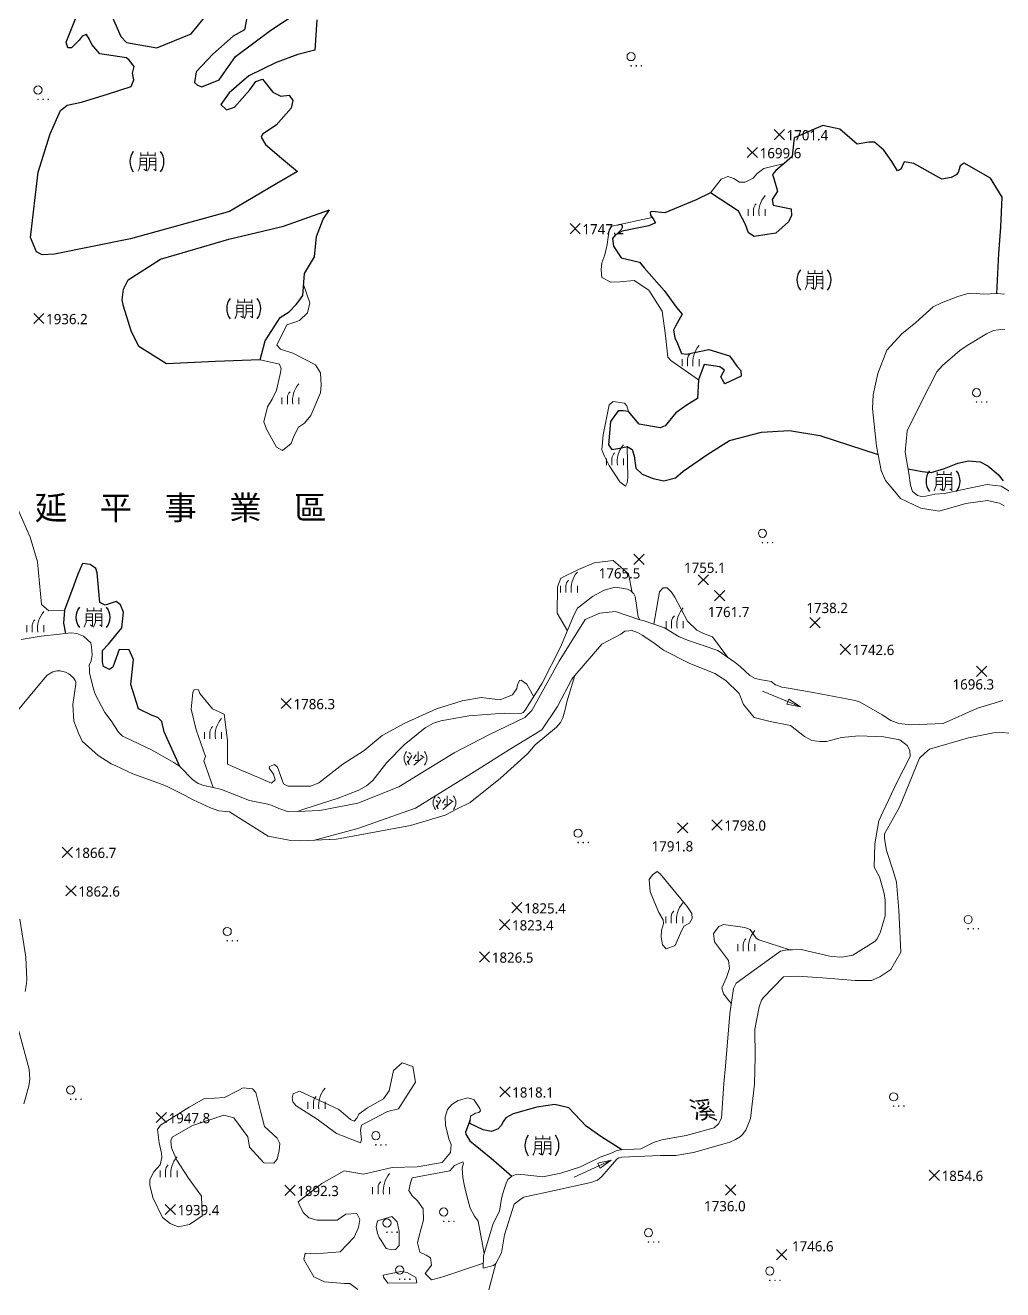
# Model space of a CAD drawing. Header units: metres. Extents: x 232867 to 235443, y 2535802 to 2538582.
# Drawn here: x 234269 to 234987, y 2535802 to 2536730 of the extents above; entities that cross this region are included whole.
import ezdxf
from ezdxf.enums import TextEntityAlignment as Align

# ---------------------------------------------------------------- set-up
doc = ezdxf.new("R2010")
doc.units = ezdxf.units.M
for name, color, linetype, lineweight in [('9270100', 7, 'L001', 20), ('9510101', 5, 'Continuous', 20), ('9510109', 4, 'Continuous', 20), ('9510503', 5, 'Continuous', 20), ('9710500', 3, 'Continuous', 20), ('9720000', 3, 'Continuous', 20)]:
    doc.layers.add(name, color=color, linetype=linetype, lineweight=lineweight)
doc.layers.add('9510402', color=34, linetype='Continuous', lineweight=20, true_color=0xa55200)
doc.layers.add('9790201', color=34, linetype='145', lineweight=20, true_color=0xa55200)
doc.layers.add('9810200', color=7, linetype='Continuous')
doc.layers.add('9820205', color=34, linetype='Continuous', true_color=0xa55200)
doc.styles.add('LMP', font='')
doc.styles.get('LMP').set_extended_font_data('Microsoft JhengHei')
doc.linetypes.add('145', pattern='A,0,-7.5,[10,base.shx,S=1,R=0,X=0,Y=0]', length=7.5)
doc.linetypes.add('L001', pattern='A,15,-10,[44,base.shx,S=3.335,R=0,X=0,Y=0],-10,15', length=50)

# ---------------------------------------------------------------- blocks, each defined once
blk = doc.blocks.new('98225')
at = {"lineweight": 0}
for points in [[(-6.557994, -7.127561), (-5.892824, -5.979033), (-5.403554, -4.744772), (-5.10201, -3.451385), (-4.997061, -2.128435), (-4.997061, -1.815065), (-4.997061, 2.87217)], [(-4.997061, 2.558801), (-0.311303, 2.558801), (-0.311303, -2.128435), (-0.311303, -6.81567), (-2.185606, -5.565149)], [(-4.997061, 0.059238), (-0.311303, 0.059238)], [(-4.3718, 4.121213), (-4.3718, 6.620776)], [(5.936866, 4.746473), (4.999714, 4.746473), (0.313957, 4.746473), (-4.3718, 4.746473)], [(-0.311303, 2.87217), (-0.311303, 2.558801)], [(0.313957, -7.127561), (0.979128, -5.979033), (1.468397, -4.744772), (1.769941, -3.451385), (1.876369, -2.128435), (1.876369, 2.558801), (1.876369, 2.87217)], [(0.625848, 7.246036), (0.625848, 4.746473)], [(1.876369, 2.558801), (6.560648, 2.558801)], [(1.876369, 0.059238), (6.560648, 0.059238)], [(6.560648, 2.87217), (6.560648, -1.815065), (6.560648, -6.503779), (6.560648, -6.81567), (4.999714, -5.565149)], [(5.936866, 4.121213), (5.936866, 6.620776)], [(-0.311303, -2.440326), (-4.997061, -2.440326)], [(6.560648, -2.440326), (1.876369, -2.440326)]]:
    blk.add_lwpolyline(points, dxfattribs=at)
for start, end in [(143.130102, 216.869898), (323.130102, 36.869898)]:
    blk.add_arc((0, 0), 12.5, start, end)
blk = doc.blocks.new('97132')
at = {"linetype": 'Continuous'}
for points in [[(-3.2, 6.8, 1), (2.8, 6.8, 1)], [(-0.4, 0, 1), (0, 0, 1)], [(3.35, 0, 1), (3.75, 0, 1)], [(7.1, 0, 1), (7.5, 0, 1)]]:
    blk.add_lwpolyline(points, format="xyb", close=True, dxfattribs=at)
blk = doc.blocks.new('97200')
at = {"linetype": 'Continuous'}
for points in [[(6.25, 15, 0.214635), (1.75, 0)], [(-0.25, 9, 0.201941), (-2.25, 5)]]:
    blk.add_lwpolyline(points, format="xyb", dxfattribs=at)
for points in [[(-6.25, 5), (-6.25, 0)], [(-2.25, 0), (-2.25, 5)], [(6.25, 5), (6.25, 0)]]:
    blk.add_lwpolyline(points, dxfattribs=at)
blk = doc.blocks.new('95153')
at = {"color": 5, "linetype": 'Continuous'}
blk.add_lwpolyline([(15, 0), (5, 2), (5, 0), (5, -2), (15, 0), (-15, 0)], dxfattribs=at)
blk = doc.blocks.new('98120')
at = {"linetype": 'Continuous'}
for points in [[(-3.75, -3.75), (3.75, 3.75)], [(-3.75, 3.75), (3.75, -3.75)]]:
    blk.add_lwpolyline(points, dxfattribs=at)
blk = doc.blocks.new('95142')
at = {"linetype": 'Continuous'}
for points in [[(-5.812413, 4.447669, 0.333333), (-5.812413, -5.552331)], [(7.52092, -5.552331, 0.333333), (7.52092, 4.447669)]]:
    blk.add_lwpolyline(points, format="xyb", dxfattribs=at)
for points in [[(-5.18869, 1.102874), (-4.093992, -0.175247)], [(-4.458891, -3.096666), (-1.904596, 1.468051)], [(-3.971392, 3.685828), (-2.694245, 2.407707)], [(1.369614, 2.118289), (-0.637332, -0.985719)], [(2.687195, 4.447669), (2.687195, -2.263839)], [(4.491864, 1.745342), (7.294256, 0.100655)], [(-5.18869, -2.731489), (-3.911542, -5.105142)], [(-3.911542, -5.105142), (-4.458891, -3.096666)], [(6.015838, -0.126753), (-0.298024, -5.552331)], [(2.687195, -2.263839), (0.680249, -2.081251)]]:
    blk.add_lwpolyline(points, dxfattribs=at)

msp = doc.modelspace()

# ---------------------------------------------------------------- linework, layer by layer
at = {"layer": '9510101', "lineweight": 0, "flags": 128}
for points in [[(234891.730373, 2536458.553049), (234895.055771, 2536474.222637), (234901.721091, 2536491.431804), (234912.766136, 2536503.302707), (234922.979852, 2536511.849755), (234935.56208, 2536523.250548), (234941.87288, 2536526.073548), (234953.73328, 2536530.757948), (234960.46088, 2536532.759548), (234964.71078, 2536533.251048)], [(234964.71078, 2536533.251048), (234972.47578, 2536532.550048), (234982.44598, 2536533.134248), (234988.10728, 2536532.573948)], [(234988.24488, 2536506.663548), (234983.58748, 2536506.457948), (234979.89228, 2536505.869148), (234974.87748, 2536503.364748), (234960.55568, 2536494.873548), (234955.19948, 2536491.130548), (234942.50048, 2536480.264548), (234938.28208, 2536475.582548), (234927.30988, 2536454.045748), (234916.520554, 2536432.302966), (234915.175845, 2536416.528254), (234917.731649, 2536401.217446), (234919.046403, 2536392.346864), (234920.50208, 2536387.716648), (234922.71086, 2536385.902449), (234924.260406, 2536384.729089), (234927.030814, 2536384.072012), (234930.176868, 2536384.306679), (234936.985491, 2536385.761642), (234944.06428, 2536386.145348), (234964.451938, 2536390.492464), (234975.363135, 2536392.838846), (234981.31144, 2536391.935716), (234985.603279, 2536391.484156), (234993.132787, 2536386.818014)], [(234897.468633, 2536403.184409), (234894.01288, 2536421.052326), (234891.158627, 2536448.630681), (234891.730373, 2536458.553049)], [(234987.72454, 2536377.217774), (234984.42161, 2536379.131809), (234980.788138, 2536379.856003), (234975.607023, 2536381.131917), (234959.538052, 2536378.955359), (234939.996948, 2536373.234252), (234926.554333, 2536375.488485), (234911.622317, 2536382.387824), (234907.28545, 2536387.945589), (234900.740873, 2536395.676508), (234897.46866, 2536403.184271)], [(234265.97168, 2536278.907948), (234280.71888, 2536281.511748), (234294.22668, 2536282.957948), (234302.61408, 2536283.939148), (234306.83528, 2536283.309148), (234311.82808, 2536281.309948), (234314.57208, 2536278.733948), (234317.11648, 2536276.432748), (234317.59368, 2536273.574348), (234318.02588, 2536267.775148), (234317.25788, 2536263.419748), (234315.96448, 2536260.203748), (234316.05508, 2536257.238348), (234316.10408, 2536254.499948), (234318.81148, 2536243.575148), (234320.34588, 2536238.822748), (234327.38128, 2536225.342948), (234332.12928, 2536219.161548), (234337.43328, 2536210.844548), (234340.33008, 2536207.881348), (234342.48908, 2536207.011548), (234361.58528, 2536198.031948), (234378.09688, 2536188.707348), (234382.55508, 2536185.765748), (234391.89108, 2536176.256348), (234395.93908, 2536173.117148), (234400.19508, 2536171.785348), (234407.02968, 2536170.369148), (234413.15948, 2536168.737148), (234433.60528, 2536160.710148), (234447.07348, 2536158.061348), (234450.20568, 2536157.199348), (234455.19528, 2536154.996348), (234462.19148, 2536152.310548), (234468.57948, 2536152.778948), (234485.41118, 2536153.299748), (234513.08278, 2536158.695748), (234543.22928, 2536170.836848), (234583.94958, 2536195.793348), (234609.37138, 2536209.058548), (234635.91858, 2536221.649248), (234640.86778, 2536226.820548), (234660.98368, 2536263.095748), (234680.00858, 2536293.653148), (234690.88018, 2536298.406448), (234702.43128, 2536299.538348), (234720.18488, 2536293.446548), (234722.82288, 2536292.863348), (234738.31088, 2536287.627148), (234749.13668, 2536280.855348), (234756.11268, 2536278.328148), (234777.51808, 2536270.897548), (234790.19228, 2536262.174148), (234793.92568, 2536259.198548), (234800.92908, 2536252.507748), (234804.92188, 2536250.229548), (234809.59108, 2536249.275948), (234813.97048, 2536248.598148), (234816.74488, 2536248.012948), (234820.01388, 2536245.745748), (234824.64668, 2536243.887948), (234829.50208, 2536243.248348), (234847.60108, 2536240.076548), (234878.30548, 2536234.111148), (234882.07448, 2536233.013848), (234898.15168, 2536223.590148), (234904.52708, 2536219.445048), (234910.45718, 2536217.317848), (234919.55518, 2536216.365548), (234942.92898, 2536217.381048), (234968.11628, 2536228.656348), (234977.91208, 2536231.605748), (234986.84378, 2536234.261048)], [(234991.29348, 2536210.230348), (234986.60108, 2536210.716548), (234980.00788, 2536210.494148), (234961.70508, 2536206.855948), (234933.09948, 2536198.443748), (234929.50648, 2536195.503348), (234925.67208, 2536191.829148), (234910.88648, 2536155.881348), (234899.94348, 2536136.233348), (234899.89508, 2536133.054548), (234900.39788, 2536129.775148), (234901.41748, 2536124.091748), (234906.39828, 2536109.224348), (234908.80408, 2536100.755148), (234910.56488, 2536080.176748), (234911.95028, 2536049.292148), (234904.59198, 2536036.658348), (234896.60318, 2536031.163048), (234890.31498, 2536028.687248), (234878.28258, 2536028.467148), (234854.48838, 2536030.607548), (234836.15158, 2536031.779248), (234825.70038, 2536031.282848), (234810.88128, 2536015.752948), (234809.56808, 2536014.252148), (234807.97248, 2536009.299948), (234804.80988, 2535992.862348), (234805.01318, 2535972.436848), (234804.56758, 2535952.364648), (234801.52058, 2535927.152248), (234798.08568, 2535918.733248), (234796.25098, 2535916.230848), (234796.23168, 2535916.028148), (234794.31128, 2535913.983948), (234790.63808, 2535911.827948), (234786.32208, 2535909.819948), (234781.18728, 2535908.515748), (234759.77528, 2535902.211948), (234752.25208, 2535900.945148), (234746.71588, 2535900.200748), (234735.11328, 2535900.147148), (234706.99508, 2535898.797348), (234704.89068, 2535898.264348), (234703.29128, 2535897.483348), (234692.32648, 2535884.708548), (234689.13568, 2535882.042348), (234684.41168, 2535880.180548), (234657.60888, 2535874.312548), (234637.18328, 2535870.028748), (234635.19448, 2535869.540548), (234633.06768, 2535868.204548), (234628.04568, 2535864.275948), (234620.91988, 2535841.857148), (234618.63548, 2535828.616148), (234614.64678, 2535820.794148), (234612.84648, 2535819.251148), (234605.34088, 2535817.254148), (234605.58528, 2535826.470948), (234612.54548, 2535850.250148), (234617.26968, 2535859.262348), (234618.60468, 2535868.459648), (234620.24148, 2535873.899948), (234622.01488, 2535879.758748), (234623.39058, 2535882.412748), (234626.29858, 2535884.937348), (234629.90948, 2535886.352648), (234635.89848, 2535885.973148), (234649.13448, 2535884.386948), (234662.20438, 2535887.115548), (234676.79348, 2535891.803048), (234691.08948, 2535898.855548), (234699.83448, 2535901.957548), (234702.97608, 2535903.491548), (234706.17468, 2535904.301748), (234721.06848, 2535905.016648), (234730.23248, 2535909.600748), (234736.44248, 2535911.620348), (234737.57198, 2535911.910448), (234754.38378, 2535914.704848), (234774.92228, 2535920.511948), (234778.14368, 2535923.455348), (234780.13848, 2535927.476548), (234781.90668, 2535952.909148), (234783.06848, 2535965.736348), (234786.27808, 2536004.222148), (234789.13848, 2536022.778348), (234791.08448, 2536026.616148), (234823.66828, 2536050.060548), (234828.51948, 2536051.183548), (234832.38508, 2536051.078748), (234838.69428, 2536051.306248), (234860.85028, 2536046.131148), (234868.72748, 2536045.608748), (234876.73468, 2536047.234848), (234892.34678, 2536057.036248), (234892.74408, 2536057.250348), (234894.43128, 2536059.204348), (234896.99448, 2536064.275748), (234900.34888, 2536075.964548), (234900.38788, 2536087.611748), (234899.76968, 2536092.363348), (234896.18088, 2536104.618148), (234892.25548, 2536111.830148), (234892.72368, 2536129.046748), (234895.77618, 2536145.849448), (234898.60598, 2536152.179248), (234909.36738, 2536174.912548), (234917.87348, 2536191.176448), (234918.72178, 2536193.190048), (234918.55288, 2536197.348948), (234916.66458, 2536201.209948), (234911.18978, 2536205.191548), (234899.55828, 2536207.412348), (234881.05118, 2536208.154748), (234868.43688, 2536206.926548), (234857.26638, 2536204.129748), (234852.39078, 2536203.955148), (234846.64858, 2536204.779148), (234841.17988, 2536207.756548), (234830.80408, 2536215.723248), (234815.86858, 2536218.783648), (234804.23268, 2536221.721748), (234796.28628, 2536231.138448), (234793.13348, 2536239.223048), (234783.32168, 2536248.771348), (234775.25738, 2536254.027348), (234756.56548, 2536261.510548), (234737.71698, 2536271.144548), (234730.51328, 2536276.406048), (234721.87168, 2536282.232148), (234718.56148, 2536284.075748), (234713.96138, 2536285.767748), (234712.09948, 2536285.325548), (234709.23188, 2536285.163748), (234706.23308, 2536282.992848), (234692.36658, 2536275.445048), (234672.52288, 2536252.436748), (234670.37208, 2536249.851148), (234659.88848, 2536229.799148), (234648.29838, 2536212.538648), (234624.60008, 2536198.187948), (234596.64798, 2536180.700348), (234555.51508, 2536155.036648), (234513.24578, 2536140.274448), (234481.49178, 2536131.648148), (234471.38728, 2536131.221548), (234464.00728, 2536131.333748), (234447.37768, 2536134.457348), (234419.07358, 2536152.379948), (234411.16618, 2536153.176348), (234405.08438, 2536155.395648), (234392.34738, 2536161.241948), (234385.97618, 2536164.588548), (234372.66938, 2536171.278048), (234366.23678, 2536173.777248), (234348.05708, 2536180.220048), (234335.48258, 2536186.177048), (234331.94868, 2536187.657348), (234322.51728, 2536193.678948), (234310.69628, 2536204.384348), (234308.00668, 2536210.303348), (234304.63128, 2536219.057748), (234303.79108, 2536231.179348), (234306.10528, 2536246.239148), (234306.19388, 2536247.597548), (234305.66868, 2536248.829548), (234304.07228, 2536251.165548), (234300.89388, 2536253.797748), (234298.60028, 2536254.988548), (234294.60468, 2536256.046748), (234292.11188, 2536256.084548), (234289.31228, 2536255.311348), (234285.15008, 2536252.858948), (234276.03108, 2536241.937148), (234262.04048, 2536225.151148)], [(234265.10658, 2536073.733648), (234269.44508, 2536045.739948), (234270.24318, 2536029.237448), (234269.84548, 2536026.321848), (234268.91148, 2536020.489648)], [(234264.27728, 2535991.452348), (234271.80478, 2535963.571848), (234272.26058, 2535956.228048), (234271.61418, 2535951.053948), (234267.88958, 2535938.105448)]]:
    msp.add_lwpolyline(points, dxfattribs=at).dxf.unprotected_set("ltscale", 0)
at = {"layer": '9510109', "lineweight": 0, "flags": 128}
for points in [[(234891.73038, 2536458.553155), (234891.730407, 2536458.553049), (234895.055805, 2536474.222637), (234901.721125, 2536491.431804), (234912.76617, 2536503.302707), (234922.979885, 2536511.849755), (234935.562114, 2536523.250548), (234941.872914, 2536526.073548), (234953.733314, 2536530.757948), (234960.460914, 2536532.759548), (234964.710714, 2536533.251048)], [(234964.710714, 2536533.251048), (234972.475814, 2536532.550048), (234982.446014, 2536533.134248), (234988.107214, 2536532.573948)], [(234988.244914, 2536506.663548), (234983.587514, 2536506.457948), (234979.892314, 2536505.869148), (234974.877514, 2536503.364748), (234960.555714, 2536494.873548), (234955.199514, 2536491.130548), (234942.500514, 2536480.264548), (234938.282114, 2536475.582548), (234927.309914, 2536454.045748), (234916.520588, 2536432.302966), (234915.175878, 2536416.528254), (234917.731682, 2536401.217446), (234919.046436, 2536392.346864), (234920.502114, 2536387.716648), (234922.710793, 2536385.902449), (234924.26044, 2536384.729089), (234927.030747, 2536384.072012), (234930.176901, 2536384.306679), (234936.985525, 2536385.761642), (234944.064314, 2536386.145348), (234964.451972, 2536390.492464), (234975.363168, 2536392.838846), (234981.311474, 2536391.935716), (234985.603313, 2536391.484156), (234993.132821, 2536386.818014)], [(234897.46866, 2536403.184271), (234894.012907, 2536421.052187), (234891.158654, 2536448.630543), (234891.7304, 2536458.552911)], [(234987.724574, 2536377.217774), (234984.421643, 2536379.131809), (234980.788171, 2536379.856003), (234975.607057, 2536381.131917), (234959.538086, 2536378.955359), (234939.996982, 2536373.234252), (234926.554366, 2536375.488485), (234911.62235, 2536382.387824), (234907.285484, 2536387.945589), (234900.740906, 2536395.676508), (234897.468633, 2536403.184409)], [(234265.971714, 2536278.907948), (234280.718914, 2536281.511748), (234294.226714, 2536282.957948), (234302.614114, 2536283.939148), (234306.835314, 2536283.309148), (234311.828114, 2536281.309948), (234314.572114, 2536278.733948), (234317.116514, 2536276.432748), (234317.593714, 2536273.574348), (234318.025914, 2536267.775148), (234317.257914, 2536263.419748), (234315.964514, 2536260.203748), (234316.055114, 2536257.238348), (234316.104114, 2536254.499948), (234318.811514, 2536243.575148), (234320.345914, 2536238.822748), (234327.381314, 2536225.342948), (234332.129314, 2536219.161548), (234337.433314, 2536210.844548), (234340.330114, 2536207.881348), (234342.489114, 2536207.011548), (234361.585314, 2536198.031948), (234378.096914, 2536188.707348), (234382.555114, 2536185.765748), (234391.891114, 2536176.256348), (234395.939114, 2536173.117148), (234400.195114, 2536171.785348), (234407.029714, 2536170.369148), (234413.159514, 2536168.737148), (234433.605314, 2536160.710148), (234447.073514, 2536158.061348), (234450.205714, 2536157.199348), (234455.195314, 2536154.996348), (234462.191514, 2536152.310548), (234468.579514, 2536152.778948), (234473.603914, 2536154.331548), (234498.865514, 2536162.409748), (234514.026914, 2536168.446948), (234519.570914, 2536171.439748), (234524.112514, 2536175.465948), (234534.495714, 2536188.680548), (234547.181514, 2536201.543348), (234562.580114, 2536214.206548), (234568.694914, 2536217.552748), (234574.082914, 2536219.213148), (234594.637914, 2536222.814948), (234620.577114, 2536224.863948), (234632.722514, 2536224.520748), (234634.637914, 2536225.486948), (234636.133114, 2536227.093348), (234648.674714, 2536246.814348), (234662.111314, 2536273.332348), (234672.003714, 2536297.415348), (234674.606714, 2536301.923948), (234685.463914, 2536310.605948), (234694.018714, 2536315.159548), (234702.084514, 2536317.322148), (234707.143714, 2536316.724548), (234711.093114, 2536316.053548), (234713.583714, 2536314.680748), (234715.926114, 2536312.473148), (234716.758114, 2536310.650148), (234719.153914, 2536295.611948), (234720.184914, 2536293.446548), (234722.822914, 2536292.863348), (234738.310914, 2536287.627148), (234749.136714, 2536280.855348), (234756.112714, 2536278.328148), (234777.518114, 2536270.897548), (234790.192314, 2536262.174148), (234793.925714, 2536259.198548), (234800.929114, 2536252.507748), (234804.921914, 2536250.229548), (234809.591114, 2536249.275948), (234813.970514, 2536248.598148), (234816.744914, 2536248.012948), (234820.013914, 2536245.745748), (234824.646714, 2536243.887948), (234829.502114, 2536243.248348), (234847.601114, 2536240.076548), (234878.305514, 2536234.111148), (234882.074514, 2536233.013848), (234898.151614, 2536223.590148), (234904.527014, 2536219.445048), (234910.457214, 2536217.317848), (234919.555214, 2536216.365548), (234942.929014, 2536217.381048), (234968.116314, 2536228.656348), (234977.912114, 2536231.605748), (234986.843814, 2536234.261048)], [(234991.293514, 2536210.230348), (234986.601114, 2536210.716548), (234980.007914, 2536210.494148), (234961.705114, 2536206.855948), (234933.099514, 2536198.443748), (234929.506514, 2536195.503348), (234925.672114, 2536191.829148), (234910.886514, 2536155.881348), (234899.943514, 2536136.233348), (234899.895114, 2536133.054548), (234900.397914, 2536129.775148), (234901.417514, 2536124.091748), (234906.398314, 2536109.224348), (234908.804114, 2536100.755148), (234910.564914, 2536080.176748), (234911.950214, 2536049.292148), (234904.591914, 2536036.658348), (234896.603214, 2536031.163048), (234890.315014, 2536028.687248), (234878.282614, 2536028.467148), (234854.488414, 2536030.607548), (234836.151614, 2536031.779248), (234825.700414, 2536031.282848), (234810.881314, 2536015.752948), (234809.568114, 2536014.252148), (234807.972514, 2536009.299948), (234804.809914, 2535992.862348), (234805.013114, 2535972.436848), (234804.567514, 2535952.364648), (234801.520614, 2535927.152248), (234798.085714, 2535918.733248), (234796.251014, 2535916.230848), (234796.231714, 2535916.028148), (234794.311314, 2535913.983948), (234790.638114, 2535911.827948), (234786.322114, 2535909.819948), (234781.187314, 2535908.515748), (234759.775314, 2535902.211948), (234752.252114, 2535900.945148), (234746.715914, 2535900.200748), (234735.113314, 2535900.147148), (234706.995114, 2535898.797348), (234704.890714, 2535898.264348), (234703.291314, 2535897.483348), (234692.326514, 2535884.708548), (234689.135714, 2535882.042348), (234684.411714, 2535880.180548), (234657.608914, 2535874.312548), (234637.183314, 2535870.028748), (234635.194514, 2535869.540548), (234633.067714, 2535868.204548), (234628.045714, 2535864.275948), (234620.919914, 2535841.857148), (234618.635514, 2535828.616148), (234614.646714, 2535820.794148), (234612.846514, 2535819.251148), (234605.340914, 2535817.254148), (234605.585314, 2535826.470948), (234612.545514, 2535850.250148), (234617.269714, 2535859.262348), (234618.604714, 2535868.459648), (234620.241514, 2535873.899948), (234622.014914, 2535879.758748), (234623.390614, 2535882.412748), (234626.298514, 2535884.937348), (234629.909514, 2535886.352648), (234635.898414, 2535885.973148), (234649.134414, 2535884.386948), (234662.204314, 2535887.115548), (234676.793514, 2535891.803048), (234691.089514, 2535898.855548), (234699.834514, 2535901.957548), (234702.976114, 2535903.491548), (234706.174714, 2535904.301748), (234721.068514, 2535905.016648), (234730.232414, 2535909.600748), (234736.442414, 2535911.620348), (234737.572014, 2535911.910448), (234754.383714, 2535914.704848), (234774.922314, 2535920.511948), (234778.143714, 2535923.455348), (234780.138514, 2535927.476548), (234781.906714, 2535952.909148), (234783.068514, 2535965.736348), (234786.278114, 2536004.222148), (234789.138514, 2536022.778348), (234791.084514, 2536026.616148), (234823.668314, 2536050.060548), (234828.519514, 2536051.183548), (234832.385114, 2536051.078748), (234838.694314, 2536051.306248), (234860.850314, 2536046.131148), (234868.727514, 2536045.608748), (234876.734714, 2536047.234848), (234892.346814, 2536057.036248), (234892.744114, 2536057.250348), (234894.431314, 2536059.204348), (234896.994514, 2536064.275748), (234900.348914, 2536075.964548), (234900.387914, 2536087.611748), (234899.769714, 2536092.363348), (234896.180914, 2536104.618148), (234892.255514, 2536111.830148), (234892.723714, 2536129.046748), (234895.776114, 2536145.849448), (234898.606014, 2536152.179248), (234909.367314, 2536174.912548), (234917.873514, 2536191.176448), (234918.721714, 2536193.190048), (234918.552814, 2536197.348948), (234916.664614, 2536201.209948), (234911.189814, 2536205.191548), (234899.558314, 2536207.412348), (234881.051214, 2536208.154748), (234868.436814, 2536206.926548), (234857.266414, 2536204.129748), (234852.390814, 2536203.955148), (234846.648514, 2536204.779148), (234841.179914, 2536207.756548), (234830.804114, 2536215.723248), (234815.868514, 2536218.783648), (234804.232614, 2536221.721748), (234796.286214, 2536231.138448), (234793.133514, 2536239.223048), (234783.321714, 2536248.771348), (234775.257314, 2536254.027348), (234756.565514, 2536261.510548), (234737.717014, 2536271.144548), (234730.513214, 2536276.406048), (234721.871714, 2536282.232148), (234718.561514, 2536284.075748), (234713.961314, 2536285.767748), (234712.099414, 2536285.325548), (234709.231814, 2536285.163748), (234706.233114, 2536282.992848), (234692.366614, 2536275.445048), (234672.522914, 2536252.436748), (234666.587114, 2536233.098648), (234665.615614, 2536228.667648), (234663.805614, 2536221.376648), (234661.971714, 2536217.939248), (234658.996114, 2536214.494648), (234643.377114, 2536201.691548), (234638.131514, 2536195.346748), (234617.896314, 2536177.109348), (234595.706914, 2536159.220748), (234585.744514, 2536154.314548), (234577.295714, 2536150.068748), (234551.934914, 2536142.343948), (234497.559114, 2536132.326748), (234471.387314, 2536131.221548), (234464.007314, 2536131.333748), (234447.377714, 2536134.457348), (234419.073514, 2536152.379948), (234411.166214, 2536153.176348), (234405.084314, 2536155.395648), (234392.347314, 2536161.241948), (234385.976214, 2536164.588548), (234372.669414, 2536171.278048), (234366.236714, 2536173.777248), (234348.057114, 2536180.220048), (234335.482614, 2536186.177048), (234331.948714, 2536187.657348), (234322.517314, 2536193.678948), (234310.696314, 2536204.384348), (234308.006714, 2536210.303348), (234304.631314, 2536219.057748), (234303.791114, 2536231.179348), (234306.105314, 2536246.239148), (234306.193914, 2536247.597548), (234305.668714, 2536248.829548), (234304.072314, 2536251.165548), (234300.893914, 2536253.797748), (234298.600314, 2536254.988548), (234294.604714, 2536256.046748), (234292.111914, 2536256.084548), (234289.312314, 2536255.311348), (234285.150114, 2536252.858948), (234276.031114, 2536241.937148), (234262.040514, 2536225.151148)], [(234265.106614, 2536073.733648), (234269.445114, 2536045.739948), (234270.243114, 2536029.237448), (234269.845514, 2536026.321848), (234268.911514, 2536020.489648)], [(234264.277314, 2535991.452348), (234271.804714, 2535963.571848), (234272.260614, 2535956.228048), (234271.614114, 2535951.053948), (234267.889614, 2535938.105448)]]:
    msp.add_lwpolyline(points, dxfattribs=at).dxf.unprotected_set("ltscale", 0)
at = {"layer": '9790201', "flags": 128}
for points in [[(234826.19364, 2536628.429848), (234811.383501, 2536624.744115), (234806.384354, 2536621.120167), (234803.537106, 2536617.749267), (234797.57559, 2536614.837752), (234793.507617, 2536614.812134), (234789.181289, 2536617.419365), (234784.861893, 2536619.068648), (234780.09164, 2536616.883128), (234772.115621, 2536606.846346)], [(234729.304945, 2536588.936389), (234699.677734, 2536582.522871), (234697.782458, 2536579.87646), (234696.185397, 2536569.089003), (234694.565806, 2536561.414875), (234692.453766, 2536555.653627), (234691.774015, 2536550.380396), (234692.29246, 2536544.875211), (234699.018645, 2536541.325102), (234705.47781, 2536541.605276), (234715.999747, 2536542.629529), (234726.819901, 2536535.512735), (234736.74354, 2536520.007872), (234739.025416, 2536502.299406), (234740.816577, 2536486.264335), (234742.98754, 2536483.883028), (234763.229421, 2536469.640354)], [(234465.579344, 2536489.155141), (234456.373913, 2536492.085397), (234453.59817, 2536495.05619), (234461.075204, 2536510.044803), (234465.428901, 2536511.451465), (234470.469942, 2536513.09233), (234476.171961, 2536518.875), (234477.959384, 2536526.242071), (234473.362332, 2536539.542438)], [(234465.579344, 2536489.155141), (234482.170212, 2536480.754599), (234485.884644, 2536474.801429), (234486.174763, 2536465.838376), (234485.754274, 2536460.089005), (234478.747359, 2536443.494274), (234473.963867, 2536437.717395), (234469.619476, 2536434.931579), (234466.219978, 2536428.243951), (234464.188965, 2536422.944164), (234457.793398, 2536417.846727), (234453.414886, 2536420.117809), (234446.206348, 2536433.40475), (234444.10244, 2536438.908337), (234446.785125, 2536449.729084), (234450.190827, 2536455.497276), (234453.362244, 2536461.953597), (234456.266807, 2536473.925087), (234456.929336, 2536477.837034), (234455.759464, 2536481.047821), (234441.442832, 2536484.369346)], [(234297.889807, 2536300.430063), (234286.322114, 2536300.125396), (234280.970132, 2536304.725149), (234277.990012, 2536335.982632), (234272.550596, 2536354.019054), (234263.623837, 2536374.581909), (234252.637234, 2536391.656624), (234258.307265, 2536409.299793), (234261.903884, 2536425.539821), (234249.984208, 2536443.767029), (234235.345209, 2536453.173383), (234229.536488, 2536456.84355), (234227.221141, 2536457.060617), (234226.313695, 2536454.274776), (234227.155581, 2536431.575821), (234225.316569, 2536429.710807), (234207.923574, 2536435.624641), (234187.706341, 2536441.782082)], [(234712.018403, 2536446.459893), (234710.793733, 2536450.522314), (234709.105947, 2536452.427041), (234700.724588, 2536453.810768), (234697.632217, 2536451.397093), (234693.243624, 2536429.342841), (234692.364802, 2536418.324001), (234694.312083, 2536413.547873), (234697.709666, 2536406.626103), (234705.687171, 2536394.705367), (234709.775194, 2536391.61866), (234710.954148, 2536394.020283), (234711.405411, 2536397.85384), (234710.973776, 2536420.613449)], [(234714.7549, 2536313.5769), (234712.023985, 2536327.227958), (234700.697909, 2536336.988184), (234686.818408, 2536335.222219), (234675.116434, 2536330.352646), (234662.227073, 2536324.036831), (234659.877655, 2536317.547598), (234659.533874, 2536298.361915), (234667.0575, 2536285.3738)], [(234720.1849, 2536293.4465), (234719.1539, 2536295.6119), (234716.7581, 2536310.6501), (234715.9261, 2536312.4731), (234713.5837, 2536314.6807), (234711.0931, 2536316.0535), (234707.1437, 2536316.7245), (234702.0845, 2536317.3221), (234694.0187, 2536315.1595), (234685.4639, 2536310.6059), (234674.6067, 2536301.9239), (234672.0037, 2536297.4153), (234662.1113, 2536273.3323), (234648.6747, 2536246.8143), (234636.1331, 2536227.0933), (234634.6379, 2536225.4869), (234632.7225, 2536224.5207), (234620.5771, 2536224.8639), (234594.6379, 2536222.8149), (234574.0829, 2536219.2131), (234568.6949, 2536217.5527), (234562.5801, 2536214.2065), (234547.1815, 2536201.5433), (234534.4957, 2536188.6805), (234524.1125, 2536175.4659), (234519.5709, 2536171.4397), (234514.0269, 2536168.4469), (234498.8655, 2536162.4097), (234473.6039, 2536154.3315), (234468.5795, 2536152.7789)], [(234784.919714, 2536265.803116), (234773.733588, 2536280.841216), (234767.113963, 2536283.396299), (234762.146377, 2536285.725718), (234755.261487, 2536292.528416), (234745.945146, 2536309.939009), (234743.561214, 2536313.701134), (234740.237474, 2536316.985194), (234737.408217, 2536316.96737), (234734.600261, 2536313.880752), (234730.5669, 2536290.2452)], [(234642.4039, 2536236.9538), (234637.308355, 2536246.273675), (234633.216472, 2536249.125434), (234632.020634, 2536248.878109), (234630.366068, 2536245.750368), (234629.905651, 2536243.109735), (234626.825884, 2536238.29446), (234617.750021, 2536234.640394), (234603.845164, 2536236.471179), (234589.731228, 2536233.984356), (234570.850842, 2536228.1104), (234547.69147, 2536217.653411), (234530.990301, 2536208.436063), (234517.893552, 2536197.562856), (234502.157168, 2536187.392408), (234484.530093, 2536173.613144), (234478.798859, 2536171.179111), (234462.031765, 2536171.313313), (234458.666852, 2536172.97068), (234456.467351, 2536179.191472), (234454.269539, 2536185.17248), (234452.100465, 2536187.077172), (234448.278515, 2536185.614339), (234448.047461, 2536184.413914), (234451.191462, 2536180.117423), (234452.419418, 2536175.808864), (234449.801758, 2536173.39444), (234441.872713, 2536176.941415), (234426.257508, 2536183.557309), (234417.368749, 2536187.338034), (234417.484858, 2536204.843726), (234414.95288, 2536224.251092), (234406.543132, 2536228.034835), (234397.12296, 2536239.245827), (234396.144653, 2536242.117194), (234393.029388, 2536242.337369), (234392.086578, 2536240.173286), (234390.735753, 2536227.935286), (234394.436523, 2536212.611778), (234401.281295, 2536192.991778), (234400.105741, 2536189.867053), (234407.0297, 2536170.3691)], [(234643.3771, 2536201.6915), (234658.996084, 2536214.494633), (234661.971679, 2536217.939267), (234663.805613, 2536221.376609), (234665.615624, 2536228.667631), (234666.587109, 2536233.098607), (234672.522901, 2536252.436725)], [(234481.491733, 2536131.648197), (234497.5591, 2536132.3267), (234551.9349, 2536142.3439), (234577.2957, 2536150.0687), (234585.7445, 2536154.3145), (234595.7069, 2536159.2207), (234617.8963, 2536177.1093), (234638.1315, 2536195.3467), (234643.3771, 2536201.6915)], [(234830.4523, 2536051.1311), (234807.575265, 2536058.451449), (234805.703797, 2536059.605973), (234801.232349, 2536066.109126), (234797.26314, 2536067.483707), (234781.642393, 2536069.717995), (234778.391757, 2536068.297972), (234774.468929, 2536063.141548), (234775.210691, 2536057.081441), (234785.324704, 2536043.149464), (234786.06481, 2536037.322607), (234784.015107, 2536030.778409), (234780.57464, 2536023.292416), (234781.770604, 2536018.867992), (234787.438796, 2536011.751853)], [(234595.748702, 2535926.23696), (234595.963719, 2535928.931428), (234599.689086, 2535931.06254), (234602.023346, 2535931.545606), (234603.18233, 2535932.958007), (234602.703422, 2535934.594278), (234598.450272, 2535941.124646), (234593.999212, 2535942.501722), (234586.767567, 2535940.348532), (234582.11208, 2535937.509012), (234579.099373, 2535933.7431), (234577.268459, 2535928.111158), (234577.54294, 2535922.25829), (234579.948884, 2535912.437717), (234581.848224, 2535908.234367), (234581.187698, 2535902.375612), (234575.162284, 2535894.843788), (234556.717067, 2535891.683254), (234538.486052, 2535891.334275), (234517.248847, 2535886.28269), (234503.205816, 2535888.770288), (234486.672973, 2535879.533016), (234469.468199, 2535866.076203), (234470.180859, 2535864.441403), (234473.029869, 2535858.136378), (234477.263469, 2535854.416094), (234483.35405, 2535852.580973), (234498.080417, 2535852.6737), (234504.362391, 2535856.928566), (234512.540447, 2535857.448428), (234514.675168, 2535853.012376), (234513.78089, 2535847.152149), (234510.55724, 2535840.106334), (234500.113349, 2535829.268115), (234481.888851, 2535827.982442), (234474.639286, 2535828.405161), (234473.50311, 2535823.71433), (234480.839022, 2535810.880409), (234488.811022, 2535807.417848), (234503.313412, 2535806.104062), (234507.287193, 2535806.129084), (234513.17429, 2535801.633039)], [(234606.048974, 2535828.05502), (234601.524687, 2535851.936831), (234598.745631, 2535855.597832), (234595.72289, 2535861.32646), (234593.135453, 2535870.506434), (234591.480153, 2535877.623118), (234590.290132, 2535883.823106), (234589.782254, 2535890.94702), (234590.676526, 2535894.401257), (234590.211246, 2535895.317953), (234584.262007, 2535892.751496), (234580.846562, 2535888.821561), (234553.113659, 2535883.588886), (234551.760419, 2535880.131757), (234550.65244, 2535874.377105), (234553.203589, 2535870.484761), (234557.130068, 2535866.830988), (234561.072323, 2535860.878247), (234561.357028, 2535852.8333), (234558.001537, 2535840.167282), (234557.111998, 2535836.023354), (234558.765721, 2535829.136566), (234563.371186, 2535826.866513), (234566.596589, 2535825.047579), (234567.322908, 2535819.53439), (234562.544756, 2535813.526707), (234567.397061, 2535808.729234), (234574.955847, 2535810.846018), (234605.437991, 2535820.915596)], [(234609.441732, 2535801.532051), (234614.646759, 2535820.794102)]]:
    msp.add_lwpolyline(points, dxfattribs=at)
for points in [[(234735.300234, 2536106.950453), (234732.949114, 2536108.575846), (234729.690572, 2536106.212211), (234727.142203, 2536102.681481), (234727.907418, 2536093.782412), (234734.332332, 2536078.592516), (234737.411972, 2536073.222703), (234737.6676, 2536070.178246), (234736.29896, 2536065.249064), (234735.86443, 2536060.560074), (234736.841906, 2536054.708406), (234739.669254, 2536051.914447), (234746.203018, 2536054.298694), (234750.116691, 2536063.227209), (234752.653385, 2536068.398054), (234756.847705, 2536070.767578), (234758.695909, 2536074.059589), (234758.435277, 2536077.806953), (234755.123361, 2536082.940991)], [(234467.816565, 2535936.659042), (234465.532274, 2535939.368548), (234465.059064, 2535942.31646), (234465.718744, 2535945.271512), (234470.236422, 2535947.342913), (234499.330966, 2535933.906772), (234507.765259, 2535926.469199), (234510.491908, 2535925.351424), (234512.517227, 2535927.407116), (234514.081677, 2535930.594863), (234520.39501, 2535935.174491), (234532.133876, 2535941.60425), (234536.172173, 2535947.531491), (234539.469033, 2535962.533735), (234545.776196, 2535968.021292), (234553.49836, 2535965.34606), (234555.614692, 2535954.009804), (234543.058984, 2535934.409367), (234534.916058, 2535932.315118), (234515.949834, 2535922.434929), (234515.069746, 2535918.57052), (234515.797301, 2535911.538357), (234515.13145, 2535909.491234), (234497.412085, 2535916.189311), (234483.291745, 2535926.768934)], [(234398.485479, 2535870.278118), (234398.919334, 2535855.692498), (234389.676086, 2535849.348524), (234381.193302, 2535847.727383), (234375.365753, 2535850.154055), (234369.748294, 2535854.597584), (234362.721225, 2535869.333835), (234360.426537, 2535878.277285), (234360.398213, 2535882.53212), (234363.490026, 2535888.150324), (234367.925854, 2535893.329109), (234369.231111, 2535898.712096), (234368.986735, 2535901.845828), (234367.371509, 2535909.449875), (234366.189878, 2535919.07219), (234368.402575, 2535922.445368), (234389.325656, 2535935.566329), (234400.013683, 2535941.680342), (234415.206114, 2535942.67196), (234424.784066, 2535947.65923), (234429.017259, 2535949.701464), (234435.726905, 2535949.071941), (234438.203358, 2535946.400184), (234441.64837, 2535932.537131), (234444.628483, 2535921.358524), (234453.848868, 2535912.906654), (234455.887254, 2535908.888445), (234455.474529, 2535903.735036), (234453.95173, 2535897.454884), (234451.512546, 2535894.528174), (234444.135364, 2535894.705591), (234433.553073, 2535906.284144), (234432.384859, 2535913.89101), (234422.234673, 2535927.71177), (234414.845565, 2535929.680696), (234391.873664, 2535922.145515), (234376.955424, 2535913.541391), (234375.855784, 2535910.847078), (234376.337083, 2535905.699308), (234380.196311, 2535896.765726), (234388.778976, 2535883.382976)], [(234530.364776, 2535837.615214), (234528.971812, 2535839.906233), (234527.574117, 2535842.887159), (234526.622871, 2535847.710734), (234527.740572, 2535852.087385), (234538.276991, 2535855.373477), (234541.977896, 2535851.257164), (234543.631931, 2535844.368202), (234543.473361, 2535834.01813), (234540.969003, 2535831.012619), (234538.21619, 2535830.765297), (234534.07672, 2535831.889115)], [(234535.16989, 2535806.368287), (234532.156005, 2535810.718908), (234531.687479, 2535812.095833), (234544.751909, 2535814.937893), (234549.34729, 2535814.276907), (234555.801008, 2535810.407916), (234556.516413, 2535806.502773)]]:
    msp.add_lwpolyline(points, close=True, dxfattribs=at)
at = {"layer": '9820205', "flags": 128}
for points in [[(234365.515037, 2536713.406723), (234390.814783, 2536723.714672), (234400.619231, 2536735.798976), (234398.660431, 2536746.252417), (234396.214279, 2536753.955711)], [(234343.278122, 2536706.002761), (234323.768855, 2536709.09231), (234317.763019, 2536715.938624), (234315.902012, 2536720.057405), (234314.04696, 2536723.25833), (234310.844548, 2536722.09076), (234308.571151, 2536719.093263), (234302.875001, 2536713.549965), (234300.35297, 2536713.534054), (234298.950513, 2536717.655728), (234308.200413, 2536740.8909)], [(234330.435672, 2536741.719596), (234339.048416, 2536721.809744), (234343.434433, 2536717.247946), (234365.515037, 2536713.406723)], [(234430.855375, 2536742.812065), (234432.260809, 2536738.231463), (234430.042508, 2536726.743797), (234421.589095, 2536722.100998), (234406.772553, 2536708.698066), (234394.475063, 2536695.769972)], [(234411.250893, 2536689.909498), (234423.292304, 2536706.966497), (234449.304631, 2536726.40637), (234475.104062, 2536743.320693)], [(234483.189758, 2536733.963293), (234481.499995, 2536711.69371), (234469.138475, 2536708.63257), (234453.127904, 2536702.565254), (234433.243474, 2536692.801924), (234418.650251, 2536680.318294), (234412.514908, 2536671.789071), (234416.667182, 2536667.914219), (234422.616433, 2536669.787538), (234433.769034, 2536682.478936), (234438.31434, 2536688.703393), (234443.118702, 2536690.340017), (234450.745847, 2536680.979724), (234456.726369, 2536678.034299), (234462.683065, 2536678.760299), (234465.459686, 2536674.876767), (234464.350535, 2536669.132934), (234453.196445, 2536656.671001), (234443.151505, 2536649.952901), (234442.247805, 2536647.881939), (234445.4934, 2536642.395052), (234457.165124, 2536632.498525)], [(234272.874789, 2536574.238612), (234278.476623, 2536622.065618), (234287.235212, 2536650.346105), (234294.920387, 2536667.375623), (234299.709859, 2536671.306886), (234310.243132, 2536673.438599), (234330.149897, 2536679.759968), (234346.854251, 2536684.913767), (234348.655695, 2536689.973547), (234347.707323, 2536694.786506), (234349.051705, 2536699.61393), (234345.352026, 2536704.409531), (234343.278122, 2536706.002761)], [(234394.475063, 2536695.769972), (234393.150039, 2536687.959516), (234395.456196, 2536685.908805), (234398.673499, 2536684.781735), (234411.250893, 2536689.909498)], [(234982.445968, 2536533.13428), (234983.960609, 2536562.462125), (234985.30261, 2536581.850472), (234986.377476, 2536603.721741), (234977.829719, 2536617.830215), (234958.384139, 2536628.640159), (234955.418534, 2536626.882283), (234953.966915, 2536621.903946), (234952.490728, 2536620.155439), (234948.782304, 2536618.144431), (234942.087487, 2536617.10848), (234921.396946, 2536628.407514), (234914.436882, 2536629.606038), (234911.994209, 2536624.373007), (234909.521297, 2536623.115151), (234905.248363, 2536630.045164), (234899.476563, 2536638.20805), (234892.480591, 2536644.127094), (234888.508812, 2536644.102112), (234879.829994, 2536642.805222), (234867.086791, 2536653.657323), (234854.654192, 2536656.312187), (234833.622153, 2536647.235326), (234833.15781, 2536643.00858), (234832.236683, 2536633.561294), (234826.19364, 2536628.429848)], [(234457.165124, 2536632.498525), (234468.836847, 2536622.601997), (234453.640168, 2536613.918829), (234418.978967, 2536593.186059), (234346.175144, 2536573.166944), (234290.474809, 2536561.843019), (234281.420673, 2536561.308856), (234277.114295, 2536563.667079), (234272.874789, 2536574.238612)], [(234826.19364, 2536628.429848), (234820.150597, 2536623.298401), (234817.690914, 2536620.301406), (234818.704648, 2536617.574719), (234821.258828, 2536608.149292), (234817.332408, 2536602.161547), (234818.109245, 2536597.942608), (234831.286553, 2536595.292428), (234831.572588, 2536590.325021), (234829.374371, 2536585.590448), (234820.252, 2536577.333879), (234804.133657, 2536574.996354), (234800.141088, 2536577.704304), (234797.861604, 2536583.653015), (234792.821282, 2536593.559724), (234772.115621, 2536606.846346)], [(234772.115621, 2536606.846346), (234761.7275, 2536601.811799), (234738.713351, 2536592.225551), (234729.02458, 2536593.158451), (234727.787179, 2536592.653747), (234728.050535, 2536590.667721), (234729.304945, 2536588.936389)], [(234441.442832, 2536484.369346), (234408.791658, 2536483.173471), (234372.680078, 2536481.460787), (234352.306934, 2536494.202002), (234346.788124, 2536505.551924), (234341.223145, 2536523.831388), (234340.203836, 2536528.279852), (234341.140701, 2536536.205568), (234344.558235, 2536543.156952), (234368.210408, 2536558.155743), (234418.585872, 2536572.828065), (234458.603205, 2536582.485187), (234492.499419, 2536594.457335)], [(234441.442832, 2536484.369346), (234445.157717, 2536498.366958), (234456.228812, 2536515.433256), (234462.717052, 2536519.622299), (234467.804601, 2536525.070222), (234469.824219, 2536527.386583), (234472.725711, 2536531.64153), (234474.012824, 2536547.615495), (234481.294389, 2536559.996621), (234482.815914, 2536574.799373), (234487.632967, 2536587.709676), (234492.499419, 2536594.457335)], [(234729.304945, 2536588.936389), (234730.559356, 2536587.205057), (234731.817546, 2536584.976828), (234726.869832, 2536582.709564), (234707.287522, 2536578.859489), (234702.343587, 2536576.095329), (234700.130251, 2536573.348344), (234700.916538, 2536567.887162), (234706.443882, 2536559.225817), (234720.121442, 2536556.081863), (234723.380642, 2536551.878538), (234738.153203, 2536535.324614), (234747.186093, 2536522.709953), (234751.443907, 2536517.767528), (234746.545331, 2536509.040605), (234745.078593, 2536506.049855), (234745.864881, 2536500.588674), (234747.882899, 2536496.377541), (234750.918432, 2536488.942825), (234754.645755, 2536488.469349), (234771.004774, 2536491.802229), (234786.183091, 2536487.176953), (234788.691912, 2536483.714288), (234791.452749, 2536479.756288), (234794.456153, 2536476.545195), (234794.736518, 2536472.323133), (234782.614523, 2536466.78076), (234781.860365, 2536468.018318), (234779.846126, 2536471.732554), (234781.55921, 2536474.973313), (234782.538926, 2536476.718698), (234779.04472, 2536479.181323), (234767.612625, 2536480.848639), (234763.229421, 2536469.640354)], [(234763.229421, 2536469.640354), (234762.588659, 2536455.971006), (234754.929246, 2536451.202083), (234746.78092, 2536445.436244), (234738.90918, 2536435.945239), (234735.196976, 2536434.431128), (234719.785543, 2536437.067256), (234712.018403, 2536446.459893)], [(234712.018403, 2536446.459893), (234708.042844, 2536446.931808), (234704.319301, 2536446.908388), (234698.668457, 2536439.170575), (234697.309445, 2536422.018264), (234699.818267, 2536418.5556), (234705.520139, 2536419.585305), (234710.973776, 2536420.613449)], [(234710.973776, 2536420.613449), (234714.714328, 2536418.400834), (234715.989528, 2536413.936569), (234717.300637, 2536404.751784), (234722.051144, 2536400.309378), (234730.019271, 2536397.129512), (234737.976059, 2536395.440337), (234746.39908, 2536397.72946), (234752.072604, 2536402.485892), (234770.099349, 2536415.022294), (234786.159104, 2536425.061721), (234809.696184, 2536431.172814), (234830.290338, 2536432.54465), (234852.413599, 2536428.708438), (234895.218844, 2536414.816905)], [(234917.229981, 2536404.22294), (234927.551837, 2536402.352966), (234934.087625, 2536401.667618), (234943.982038, 2536404.63556), (234953.86913, 2536408.572036), (234961.59776, 2536410.073492), (234970.06845, 2536409.400307), (234975.895122, 2536406.531195), (234983.442288, 2536400.040722), (234987.104394, 2536395.364211)], [(234382.5551, 2536185.7657), (234370.868134, 2536211.114849), (234369.171105, 2536218.872241), (234366.331573, 2536221.679094), (234362.091031, 2536223.06473), (234352.185493, 2536227.94559), (234346.423595, 2536246.034806), (234348.418832, 2536264.172946), (234345.31454, 2536271.450669), (234338.025971, 2536271.640097), (234333.175574, 2536258.66268), (234330.835867, 2536257.000146), (234326.355572, 2536259.090461), (234325.626934, 2536262.616818), (234325.807296, 2536270.856844), (234330.007202, 2536275.591269), (234339.80021, 2536287.658271), (234341.135578, 2536298.965741), (234338.984048, 2536304.366299), (234335.67595, 2536306.9348), (234327.700943, 2536304.295137), (234323.69234, 2536306.15303), (234321.901535, 2536328.03364), (234320.705893, 2536331.086258), (234316.689475, 2536334.121086), (234311.043234, 2536334.791666), (234307.56884, 2536327.001657), (234304.566139, 2536318.979227), (234297.889807, 2536300.430063)], [(234297.889807, 2536300.430063), (234297.026078, 2536290.925888), (234298.4204, 2536283.4485)], [(234706.938044, 2535904.33834), (234691.675749, 2535914.077961), (234680.87103, 2535921.503811), (234668.153939, 2535935.006399), (234657.850936, 2535937.517547), (234644.540115, 2535935.560262), (234627.275062, 2535930.767872), (234621.919949, 2535927.689763), (234620.066226, 2535925.336252), (234618.452771, 2535922.047518), (234616.131545, 2535919.691064), (234611.235789, 2535917.786766), (234605.150095, 2535918.919366), (234595.533686, 2535923.542491), (234595.748702, 2535926.23696)], [(234595.748702, 2535926.23696), (234592.277063, 2535917.209043), (234592.480982, 2535915.839651), (234595.447254, 2535910.962478), (234611.189504, 2535898.13451), (234626.298546, 2535884.937368)]]:
    msp.add_lwpolyline(points, dxfattribs=at)

# ---------------------------------------------------------------- block references
at = {"layer": '9510402'}
for p in [(234554.689475, 2536192.272975), (234576.002249, 2536159.747183)]:
    msp.add_blockref('95142', p, dxfattribs=at)
at = {"layer": '9510503'}
for p, rotation in [((234824.303118, 2536235.304793), 337.533066), ((234685.677601, 2535890.494847), 24.453182)]:
    msp.add_blockref('95153', p, dxfattribs=dict(at, rotation=rotation))
at = {"layer": '9710500'}
for p in [(234714.048163, 2536700.209015), (234278.557607, 2536675.610286), (234967.734821, 2536453.363614, 1775), (234810.504711, 2536350.119525), (234675.133332, 2536129.923713), (234961.580032, 2536066.55758), (234417.493222, 2536057.773713), (234302.579973, 2535941.395832), (234906.882906, 2535936.357391), (234526.6072, 2535907.8598), (234576.4848, 2535851.7614), (234534.7647, 2535843.7645), (234726.8496, 2535836.5937), (234544.0822, 2535809.2477), (234815.937936, 2535808.434495)]:
    msp.add_blockref('97132', p, dxfattribs=at)
at = {"layer": '9720000'}
for p in [(234806.0289, 2536589.9476), (234757.493374, 2536479.749569), (234463.67679, 2536451.774063), (234702.0091, 2536406.9332), (234668.1453, 2536313.4735), (234276.360354, 2536284.462072), (234745.8913, 2536287.3224), (234406.838065, 2536206.032201), (234745.53139, 2536070.602337), (234798.4524, 2536050.1873), (234482.8345, 2535934.4255), (234374.2005, 2535884.1524), (234530.2869, 2535871.7735)]:
    msp.add_blockref('97200', p, dxfattribs=at)
at = {"layer": '9810200'}
for p in [(234822.6539, 2536649.6995, 1701.38254), (234802.9322, 2536636.5522, 1699.602413), (234672.7538, 2536580.7138, 1747.209929), (234278.9151, 2536514.7082, 1936.200629), (234719.6082, 2536337.8721, 1765.5), (234766.9057, 2536322.7859, 1755.05034), (234778.914, 2536311.2158, 1761.68034), (234848.8846, 2536291.3172, 1738.228865), (234871.2039, 2536271.7354, 1742.615208), (234971.2365, 2536255.648, 1696.260051), (234460.6006, 2536232.0037, 1786.302918), (234776.9922, 2536142.7752, 1797.996674), (234751.7561, 2536140.6592, 1791.825003), (234299.9375, 2536122.7132, 1866.738046), (234302.5554, 2536094.3929, 1862.623336), (234629.9849, 2536081.9955, 1825.438995), (234621.0352, 2536069.536, 1823.379581), (234606.2229, 2536045.8335, 1826.536584), (234621.1908, 2535946.8236, 1818.060684), (234368.8584, 2535927.9737, 1947.800899), (234936.4965, 2535885.53, 1854.599322), (234463.3239, 2535874.4793, 1892.276657), (234786.9753, 2535874.8238, 1736.032553), (234375.5483, 2535860.4515, 1939.35893), (234824.4247, 2535827.2959, 1746.5856)]:
    msp.add_blockref('98120', p, dxfattribs=at)
at = {"layer": '9820205'}
for p in [(234358.3331, 2536629.8722), (234848.169, 2536543.0253), (234429.3818, 2536521.9178), (234942.910796, 2536395.265804), (234318.715524, 2536295.251537), (234648.344435, 2535907.455545)]:
    msp.add_blockref('98225', p, dxfattribs=at)

# ---------------------------------------------------------------- texts
at = {"layer": '9270100', "style": 'LMP'}
msp.add_text('延    平    事    業    區', height=17.5, dxfattribs=at).set_placement((234383.078129, 2536375.991192), align=Align.MIDDLE)
at = {"layer": '9510101', "style": 'LMP', "oblique": 340}
msp.add_text('溪', height=13, dxfattribs=at).set_placement((234768.91837, 2535933.592472), align=Align.MIDDLE)
at = {"layer": '9810200', "style": 'LMP'}
for s, p in [('1701.4', (234828.027113, 2536645.501422, 1701.38254)), ('1699.6', (234808.305413, 2536632.354122, 1699.602413)), ('1747.2', (234678.127013, 2536576.506038, 1747.209929)), ('1936.2', (234284.288313, 2536510.510122, 1936.200629)), ('1755.1', (234752.71982, 2536327.885098, 1755)), ('1765.5', (234690.067626, 2536323.787716, 1765.5)), ('1738.2', (234842.537527, 2536298.372988, 1735)), ('1761.7', (234770.185902, 2536295.412369, 1730)), ('1742.6', (234876.577113, 2536267.537322, 1742.615208)), ('1696.3', (234949.892036, 2536242.283965, 1695)), ('1786.3', (234465.973813, 2536227.805622, 1786.302918)), ('1798.0', (234782.365413, 2536138.577122, 1797.996674)), ('1791.8', (234728.91013, 2536123.352728, 1795)), ('1866.7', (234305.310713, 2536118.515122, 1866.738046)), ('1862.6', (234307.928613, 2536090.194822, 1862.623336)), ('1825.4', (234635.358113, 2536077.797422, 1825.438995)), ('1823.4', (234626.408413, 2536065.337922, 1823.379581)), ('1826.5', (234611.596113, 2536041.635422, 1826.536584)), ('1818.1', (234626.564013, 2535942.625522, 1818.060684)), ('1947.8', (234374.231613, 2535923.775622, 1947.800899)), ('1854.6', (234941.869713, 2535881.331922, 1854.599322)), ('1892.3', (234468.697113, 2535870.281222, 1892.276657)), ('1939.4', (234380.921513, 2535856.253422, 1939.35893)), ('1736.0', (234767.425079, 2535859.161775, 1736.032553)), ('1746.6', (234831.995913, 2535829.64424, 1746.5856))]:
    msp.add_text(s, height=7.5, dxfattribs=at).set_placement(p)

doc.saveas('drawing.dxf')
